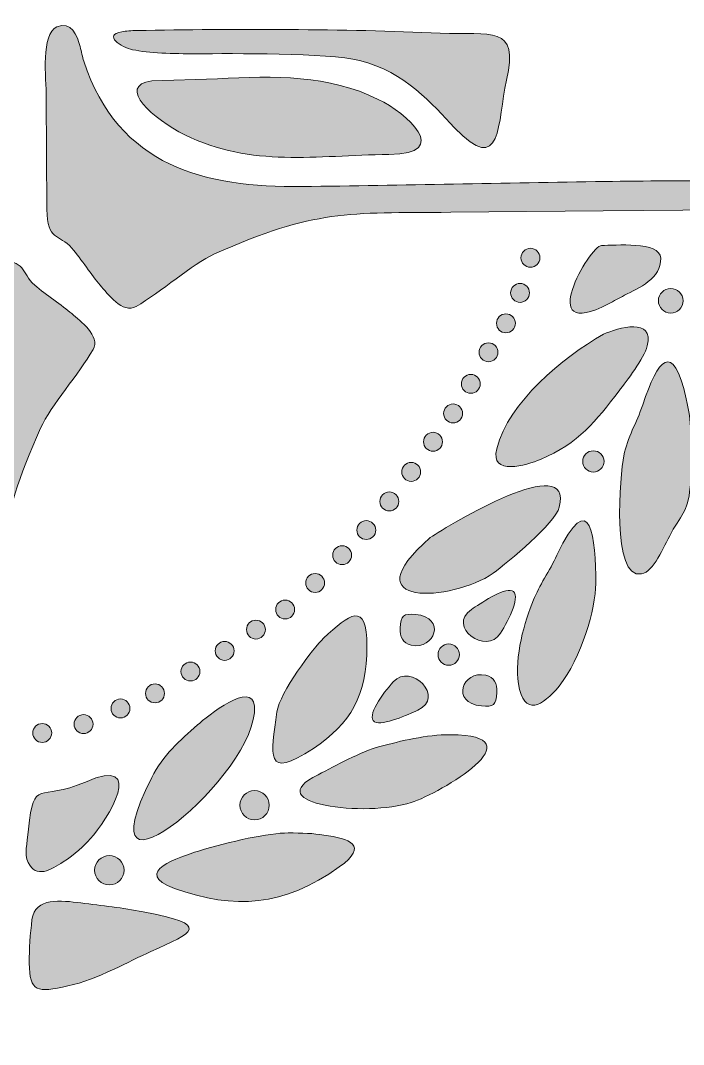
# Model space of a CAD drawing. Header units: inches. Extents: x -128 to 724, y -4 to 847.
# Drawn here: x 510.1 to 637.7, y 391.4 to 588.3 of the extents above; entities that cross this region are included whole.
import ezdxf

# ---------------------------------------------------------------- set-up
doc = ezdxf.new("R2010")
doc.units = ezdxf.units.IN
doc.header["$MEASUREMENT"] = 0
doc.layers.add('图层 1', color=7, linetype='Continuous')

# ---------------------------------------------------------------- blocks, each defined once
blk = doc.blocks.new('block 2')
at = {"layer": '图层 1', "true_color": 0xffffff}
h = blk.add_hatch(color=7, dxfattribs=at)
h.dxf.hatch_style = 2
edge = h.paths.add_edge_path()
edge.add_spline(control_points=[(646.06, 557.37), (638.24, 557.46), (630.39, 557.42), (622.55, 557.3), (603.12, 557.02), (583.73, 556.55), (564.29, 556.33), (545.66, 556.11), (528.99, 560.1), (522.3, 580.42), (522.03, 581.25), (521.83, 582.27), (521.59, 583.25), (521.1, 585.3), (519.8, 588.25), (517.13, 587.04), (514.05, 585.62), (515.02, 577.21), (515.09, 573.44), (515.09, 573.44), (515.21, 551.92), (515.21, 551.92), (515.21, 545.88), (517.58, 547.27), (519.98, 544.49), (521.87, 542.31), (523.84, 539.23), (525.46, 537.36), (526.85, 535.76), (529.76, 531.77), (532.38, 533.26), (537.09, 535.97), (543.07, 541.35), (547.47, 543.38), (566.95, 551.99), (572.85, 551.19), (592.92, 551.38), (592.92, 551.38), (622.21, 551.64), (622.21, 551.64), (622.21, 551.64), (645.27, 551.86), (645.27, 551.86), (665.99, 552.05), (665.83, 557.14), (646.06, 557.37)], knot_values=[0, 0, 0, 0, 1, 1, 1, 2, 2, 2, 3, 3, 3, 4, 4, 4, 5, 5, 5, 6, 6, 6, 7, 7, 7, 8, 8, 8, 9, 9, 9, 10, 10, 10, 11, 11, 11, 12, 12, 12, 13, 13, 13, 14, 14, 14, 15, 15, 15, 15], degree=3, periodic=1)
h = blk.add_hatch(color=7, dxfattribs=at)
h.dxf.hatch_style = 2
edge = h.paths.add_edge_path()
edge.add_spline(control_points=[(531.67, 582.64), (534.84, 581.94), (539.36, 581.86), (544.01, 581.86), (550.73, 581.87), (569.23, 582.09), (575.33, 580.56), (584.23, 578.34), (589.36, 572.14), (593.58, 567.67), (602.88, 557.86), (601.83, 568.84), (603.64, 576.77), (606.09, 587.55), (600.7, 585.35), (590.85, 585.81), (572.44, 586.66), (551.13, 586.66), (532.54, 586.32), (531.41, 586.3), (530.42, 586.23), (529.65, 586.1), (525.83, 585.43), (529.58, 583.09), (531.67, 582.64)], knot_values=[0, 0, 0, 0, 1, 1, 1, 2, 2, 2, 3, 3, 3, 4, 4, 4, 5, 5, 5, 6, 6, 6, 7, 7, 7, 8, 8, 8, 8], degree=3, periodic=1)
h = blk.add_hatch(color=7, dxfattribs=at)
h.dxf.hatch_style = 2
edge = h.paths.add_edge_path()
edge.add_spline(control_points=[(548, 577.05), (548, 577.05), (535.37, 576.67), (535.37, 576.67), (528.41, 575.64), (535.77, 569.21), (541.72, 566.28), (554.67, 559.92), (566.89, 562.36), (581, 562.49), (593.4, 562.6), (584.31, 570.46), (578.96, 573.09), (569.38, 577.8), (559.03, 577.64), (548, 577.05)], knot_values=[0, 0, 0, 0, 1, 1, 1, 2, 2, 2, 3, 3, 3, 4, 4, 4, 5, 5, 5, 5], degree=3, periodic=1)
h = blk.add_hatch(color=7, dxfattribs=at)
h.dxf.hatch_style = 2
edge = h.paths.add_edge_path()
edge.add_spline(control_points=[(621.92, 545), (619.66, 545), (608.75, 526.22), (623.25, 533.77), (624.35, 534.34), (625.22, 534.85), (626.33, 535.42), (629.12, 536.84), (633.41, 538.63), (633.29, 542.55), (633.2, 545.87), (624.39, 545), (621.92, 545)], knot_values=[0, 0, 0, 0, 1, 1, 1, 2, 2, 2, 3, 3, 3, 4, 4, 4, 4], degree=3, periodic=1)
h = blk.add_hatch(color=7, dxfattribs=at)
h.dxf.hatch_style = 2
edge = h.paths.add_edge_path()
edge.add_spline(control_points=[(610.05, 542.63), (610.05, 543.63), (609.23, 544.45), (608.22, 544.45), (607.23, 544.45), (606.41, 543.63), (606.41, 542.63), (606.41, 541.63), (607.23, 540.81), (608.22, 540.81), (609.23, 540.81), (610.05, 541.63), (610.05, 542.63)], knot_values=[0, 0, 0, 0, 1, 1, 1, 2, 2, 2, 3, 3, 3, 4, 4, 4, 4], degree=3, periodic=1)
h = blk.add_hatch(color=7, dxfattribs=at)
h.dxf.hatch_style = 2
edge = h.paths.add_edge_path()
edge.add_spline(control_points=[(519.99, 531.89), (518.12, 533.51), (515.05, 535.48), (512.86, 537.37), (510.08, 539.78), (511.47, 542.16), (505.43, 542.16), (505.43, 542.16), (483.91, 542.26), (483.91, 542.26), (480.14, 542.34), (471.74, 543.31), (470.32, 540.22), (469.09, 537.55), (472.06, 536.25), (474.1, 535.76), (475.08, 535.52), (476.1, 535.33), (476.94, 535.06), (497.25, 528.37), (501.23, 511.69), (501.03, 493.06), (500.8, 473.63), (500.33, 454.24), (500.05, 434.8), (499.94, 426.96), (499.89, 419.12), (499.98, 411.3), (500.22, 391.52), (505.31, 391.37), (505.5, 412.09), (505.5, 412.09), (505.71, 435.14), (505.71, 435.14), (505.71, 435.14), (505.98, 464.45), (505.98, 464.45), (506.16, 484.51), (505.37, 490.41), (513.97, 509.88), (516.01, 514.29), (521.39, 520.26), (524.08, 524.98), (525.58, 527.59), (521.59, 530.5), (519.99, 531.89)], knot_values=[0, 0, 0, 0, 1, 1, 1, 2, 2, 2, 3, 3, 3, 4, 4, 4, 5, 5, 5, 6, 6, 6, 7, 7, 7, 8, 8, 8, 9, 9, 9, 10, 10, 10, 11, 11, 11, 12, 12, 12, 13, 13, 13, 14, 14, 14, 15, 15, 15, 15], degree=3, periodic=1)
h = blk.add_hatch(color=7, dxfattribs=at)
h.dxf.hatch_style = 2
edge = h.paths.add_edge_path()
edge.add_spline(control_points=[(604.42, 535.87), (604.42, 534.87), (605.24, 534.05), (606.24, 534.05), (607.23, 534.05), (608.05, 534.87), (608.05, 535.87), (608.05, 536.87), (607.23, 537.69), (606.24, 537.69), (605.24, 537.69), (604.42, 536.87), (604.42, 535.87)], knot_values=[0, 0, 0, 0, 1, 1, 1, 2, 2, 2, 3, 3, 3, 4, 4, 4, 4], degree=3, periodic=1)
h = blk.add_hatch(color=7, dxfattribs=at)
h.dxf.hatch_style = 2
edge = h.paths.add_edge_path()
edge.add_spline(control_points=[(635.22, 531.99), (636.52, 531.99), (637.59, 533.05), (637.59, 534.36), (637.59, 535.67), (636.52, 536.73), (635.22, 536.73), (633.91, 536.73), (632.85, 535.67), (632.85, 534.36), (632.85, 533.06), (633.91, 531.99), (635.22, 531.99)], knot_values=[0, 0, 0, 0, 1, 1, 1, 2, 2, 2, 3, 3, 3, 4, 4, 4, 4], degree=3, periodic=1)
h = blk.add_hatch(color=7, dxfattribs=at)
h.dxf.hatch_style = 2
edge = h.paths.add_edge_path()
edge.add_spline(control_points=[(601.7, 530.03), (601.7, 529.02), (602.51, 528.21), (603.52, 528.21), (604.51, 528.21), (605.33, 529.02), (605.33, 530.03), (605.33, 531.03), (604.51, 531.84), (603.52, 531.84), (602.51, 531.84), (601.7, 531.03), (601.7, 530.03)], knot_values=[0, 0, 0, 0, 1, 1, 1, 2, 2, 2, 3, 3, 3, 4, 4, 4, 4], degree=3, periodic=1)
h = blk.add_hatch(color=7, dxfattribs=at)
h.dxf.hatch_style = 2
edge = h.paths.add_edge_path()
edge.add_spline(control_points=[(622.26, 527.95), (614.35, 523.28), (604.12, 515.06), (601.74, 505.89), (600.39, 500.67), (607.51, 502.73), (610.16, 503.85), (617.61, 507.01), (620.76, 511.2), (625.3, 517.05), (626.72, 518.88), (630.08, 523.31), (630.69, 525.67), (632.14, 531.3), (625.12, 529.11), (622.26, 527.95)], knot_values=[0, 0, 0, 0, 1, 1, 1, 2, 2, 2, 3, 3, 3, 4, 4, 4, 5, 5, 5, 5], degree=3, periodic=1)
h = blk.add_hatch(color=7, dxfattribs=at)
h.dxf.hatch_style = 2
edge = h.paths.add_edge_path()
edge.add_spline(control_points=[(600.16, 526.28), (599.16, 526.28), (598.34, 525.46), (598.34, 524.46), (598.34, 523.46), (599.16, 522.64), (600.16, 522.64), (601.17, 522.64), (601.98, 523.46), (601.98, 524.46), (601.98, 525.46), (601.17, 526.28), (600.16, 526.28)], knot_values=[0, 0, 0, 0, 1, 1, 1, 2, 2, 2, 3, 3, 3, 4, 4, 4, 4], degree=3, periodic=1)
h = blk.add_hatch(color=7, dxfattribs=at)
h.dxf.hatch_style = 2
edge = h.paths.add_edge_path()
edge.add_spline(control_points=[(629.83, 514.36), (628.67, 510.86), (626.88, 508.13), (626.19, 504.58), (625.5, 500.95), (623.71, 480.78), (629.62, 481.85), (631.95, 482.27), (633.78, 486.92), (635.31, 489.7), (637.55, 493.79), (638.61, 493.69), (639.06, 499.55), (639.47, 504.93), (639.32, 510.61), (638.22, 515.51), (635.64, 526.99), (632.76, 523.1), (629.83, 514.36)], knot_values=[0, 0, 0, 0, 1, 1, 1, 2, 2, 2, 3, 3, 3, 4, 4, 4, 5, 5, 5, 6, 6, 6, 6], degree=3, periodic=1)
h = blk.add_hatch(color=7, dxfattribs=at)
h.dxf.hatch_style = 2
edge = h.paths.add_edge_path()
edge.add_spline(control_points=[(596.76, 520.2), (595.76, 520.2), (594.94, 519.38), (594.94, 518.38), (594.94, 517.38), (595.76, 516.57), (596.76, 516.57), (597.76, 516.57), (598.58, 517.38), (598.58, 518.38), (598.58, 519.38), (597.76, 520.2), (596.76, 520.2)], knot_values=[0, 0, 0, 0, 1, 1, 1, 2, 2, 2, 3, 3, 3, 4, 4, 4, 4], degree=3, periodic=1)
h = blk.add_hatch(color=7, dxfattribs=at)
h.dxf.hatch_style = 2
edge = h.paths.add_edge_path()
edge.add_spline(control_points=[(593.35, 514.52), (592.35, 514.52), (591.53, 513.71), (591.53, 512.71), (591.53, 511.71), (592.35, 510.89), (593.35, 510.89), (594.35, 510.89), (595.17, 511.71), (595.17, 512.71), (595.17, 513.71), (594.35, 514.52), (593.35, 514.52)], knot_values=[0, 0, 0, 0, 1, 1, 1, 2, 2, 2, 3, 3, 3, 4, 4, 4, 4], degree=3, periodic=1)
h = blk.add_hatch(color=7, dxfattribs=at)
h.dxf.hatch_style = 2
edge = h.paths.add_edge_path()
edge.add_spline(control_points=[(591.31, 507.26), (591.31, 508.26), (590.49, 509.07), (589.49, 509.07), (588.48, 509.07), (587.67, 508.26), (587.67, 507.26), (587.67, 506.25), (588.48, 505.44), (589.49, 505.44), (590.49, 505.44), (591.31, 506.25), (591.31, 507.26)], knot_values=[0, 0, 0, 0, 1, 1, 1, 2, 2, 2, 3, 3, 3, 4, 4, 4, 4], degree=3, periodic=1)
h = blk.add_hatch(color=7, dxfattribs=at)
h.dxf.hatch_style = 2
edge = h.paths.add_edge_path()
edge.add_spline(control_points=[(601.07, 481.96), (603.99, 484.28), (612.96, 491.46), (613.78, 494.7), (616.57, 505.67), (592.72, 491.41), (588.96, 488.82), (573.35, 475.28), (593.02, 476.54), (601.07, 481.96)], knot_values=[0, 0, 0, 0, 1, 1, 1, 2, 2, 2, 3, 3, 3, 3], degree=3, periodic=1)
h = blk.add_hatch(color=7, dxfattribs=at)
h.dxf.hatch_style = 2
edge = h.paths.add_edge_path()
edge.add_spline(control_points=[(620.34, 505.52), (619.21, 505.52), (618.29, 504.6), (618.29, 503.47), (618.29, 502.34), (619.21, 501.42), (620.34, 501.42), (621.47, 501.42), (622.39, 502.34), (622.39, 503.47), (622.39, 504.6), (621.47, 505.52), (620.34, 505.52)], knot_values=[0, 0, 0, 0, 1, 1, 1, 2, 2, 2, 3, 3, 3, 4, 4, 4, 4], degree=3, periodic=1)
h = blk.add_hatch(color=7, dxfattribs=at)
h.dxf.hatch_style = 2
edge = h.paths.add_edge_path()
edge.add_spline(control_points=[(587.11, 501.46), (587.11, 502.46), (586.29, 503.28), (585.29, 503.28), (584.28, 503.28), (583.47, 502.46), (583.47, 501.46), (583.47, 500.46), (584.28, 499.64), (585.29, 499.64), (586.29, 499.64), (587.11, 500.46), (587.11, 501.46)], knot_values=[0, 0, 0, 0, 1, 1, 1, 2, 2, 2, 3, 3, 3, 4, 4, 4, 4], degree=3, periodic=1)
h = blk.add_hatch(color=7, dxfattribs=at)
h.dxf.hatch_style = 2
edge = h.paths.add_edge_path()
edge.add_spline(control_points=[(613.33, 485.45), (611.94, 482.53), (609.89, 479.46), (608.8, 476.85), (607.11, 472.79), (605.12, 465.82), (605.93, 460.72), (606.95, 454.29), (610.62, 456.39), (613.74, 460.29), (618.04, 465.64), (620.8, 475.24), (620.8, 479.99), (620.8, 488.62), (619.84, 499.19), (613.33, 485.45)], knot_values=[0, 0, 0, 0, 1, 1, 1, 2, 2, 2, 3, 3, 3, 4, 4, 4, 5, 5, 5, 5], degree=3, periodic=1)
h = blk.add_hatch(color=7, dxfattribs=at)
h.dxf.hatch_style = 2
edge = h.paths.add_edge_path()
edge.add_spline(control_points=[(582.9, 495.78), (582.9, 496.79), (582.09, 497.6), (581.08, 497.6), (580.08, 497.6), (579.26, 496.79), (579.26, 495.78), (579.26, 494.78), (580.08, 493.97), (581.08, 493.97), (582.09, 493.97), (582.9, 494.78), (582.9, 495.78)], knot_values=[0, 0, 0, 0, 1, 1, 1, 2, 2, 2, 3, 3, 3, 4, 4, 4, 4], degree=3, periodic=1)
h = blk.add_hatch(color=7, dxfattribs=at)
h.dxf.hatch_style = 2
edge = h.paths.add_edge_path()
edge.add_spline(control_points=[(576.65, 492.1), (575.66, 492.1), (574.84, 491.28), (574.84, 490.28), (574.84, 489.28), (575.66, 488.46), (576.65, 488.46), (577.66, 488.46), (578.47, 489.28), (578.47, 490.28), (578.47, 491.28), (577.66, 492.1), (576.65, 492.1)], knot_values=[0, 0, 0, 0, 1, 1, 1, 2, 2, 2, 3, 3, 3, 4, 4, 4, 4], degree=3, periodic=1)
h = blk.add_hatch(color=7, dxfattribs=at)
h.dxf.hatch_style = 2
edge = h.paths.add_edge_path()
edge.add_spline(control_points=[(573.82, 485.45), (573.82, 486.45), (573, 487.27), (572, 487.27), (571, 487.27), (570.19, 486.45), (570.19, 485.45), (570.19, 484.45), (571, 483.63), (572, 483.63), (573, 483.63), (573.82, 484.45), (573.82, 485.45)], knot_values=[0, 0, 0, 0, 1, 1, 1, 2, 2, 2, 3, 3, 3, 4, 4, 4, 4], degree=3, periodic=1)
h = blk.add_hatch(color=7, dxfattribs=at)
h.dxf.hatch_style = 2
edge = h.paths.add_edge_path()
edge.add_spline(control_points=[(568.62, 480.11), (568.62, 481.11), (567.8, 481.93), (566.81, 481.93), (565.8, 481.93), (564.99, 481.11), (564.99, 480.11), (564.99, 479.11), (565.8, 478.29), (566.81, 478.29), (567.8, 478.29), (568.62, 479.11), (568.62, 480.11)], knot_values=[0, 0, 0, 0, 1, 1, 1, 2, 2, 2, 3, 3, 3, 4, 4, 4, 4], degree=3, periodic=1)
h = blk.add_hatch(color=7, dxfattribs=at)
h.dxf.hatch_style = 2
edge = h.paths.add_edge_path()
edge.add_spline(control_points=[(604.69, 478.62), (603.05, 479.22), (598.47, 476.08), (596.91, 475.02), (592, 471.68), (599.78, 466.13), (602.48, 470.43), (604.13, 473.05), (606.52, 477.95), (604.69, 478.62)], knot_values=[0, 0, 0, 0, 1, 1, 1, 2, 2, 2, 3, 3, 3, 3], degree=3, periodic=1)
h = blk.add_hatch(color=7, dxfattribs=at)
h.dxf.hatch_style = 2
edge = h.paths.add_edge_path()
edge.add_spline(control_points=[(566.48, 448.3), (573.7, 453.06), (576.77, 458.55), (576.77, 467.92), (576.77, 476.84), (573.41, 474.09), (568.42, 469.47), (566.55, 467.73), (559.95, 459.04), (559.46, 455.31), (558.36, 447), (556.97, 442.04), (566.48, 448.3)], knot_values=[0, 0, 0, 0, 1, 1, 1, 2, 2, 2, 3, 3, 3, 4, 4, 4, 4], degree=3, periodic=1)
h = blk.add_hatch(color=7, dxfattribs=at)
h.dxf.hatch_style = 2
edge = h.paths.add_edge_path()
edge.add_spline(control_points=[(561.04, 473.18), (562.04, 473.18), (562.85, 474), (562.85, 475), (562.85, 476.01), (562.04, 476.82), (561.04, 476.82), (560.04, 476.82), (559.22, 476.01), (559.22, 475), (559.22, 474), (560.04, 473.18), (561.04, 473.18)], knot_values=[0, 0, 0, 0, 1, 1, 1, 2, 2, 2, 3, 3, 3, 4, 4, 4, 4], degree=3, periodic=1)
h = blk.add_hatch(color=7, dxfattribs=at)
h.dxf.hatch_style = 2
edge = h.paths.add_edge_path()
edge.add_spline(control_points=[(555.42, 472.96), (554.42, 472.96), (553.6, 472.14), (553.6, 471.14), (553.6, 470.14), (554.42, 469.32), (555.42, 469.32), (556.42, 469.32), (557.24, 470.14), (557.24, 471.14), (557.24, 472.14), (556.42, 472.96), (555.42, 472.96)], knot_values=[0, 0, 0, 0, 1, 1, 1, 2, 2, 2, 3, 3, 3, 4, 4, 4, 4], degree=3, periodic=1)
h = blk.add_hatch(color=7, dxfattribs=at)
h.dxf.hatch_style = 2
edge = h.paths.add_edge_path()
edge.add_spline(control_points=[(583.17, 471.43), (583.15, 469.75), (583.61, 468.54), (585.29, 468.16), (589.85, 467.11), (592.1, 473.54), (586.14, 474.05), (583.89, 474.23), (583.22, 473.93), (583.17, 471.43)], knot_values=[0, 0, 0, 0, 1, 1, 1, 2, 2, 2, 3, 3, 3, 3], degree=3, periodic=1)
h = blk.add_hatch(color=7, dxfattribs=at)
h.dxf.hatch_style = 2
edge = h.paths.add_edge_path()
edge.add_spline(control_points=[(551.22, 467.05), (551.22, 468.05), (550.4, 468.87), (549.4, 468.87), (548.4, 468.87), (547.59, 468.05), (547.59, 467.05), (547.59, 466.05), (548.4, 465.23), (549.4, 465.23), (550.4, 465.23), (551.22, 466.05), (551.22, 467.05)], knot_values=[0, 0, 0, 0, 1, 1, 1, 2, 2, 2, 3, 3, 3, 4, 4, 4, 4], degree=3, periodic=1)
h = blk.add_hatch(color=7, dxfattribs=at)
h.dxf.hatch_style = 2
edge = h.paths.add_edge_path()
edge.add_spline(control_points=[(590.46, 466.33), (590.46, 465.2), (591.39, 464.28), (592.52, 464.28), (593.65, 464.28), (594.57, 465.2), (594.57, 466.33), (594.57, 467.46), (593.65, 468.39), (592.52, 468.39), (591.39, 468.39), (590.46, 467.46), (590.46, 466.33)], knot_values=[0, 0, 0, 0, 1, 1, 1, 2, 2, 2, 3, 3, 3, 4, 4, 4, 4], degree=3, periodic=1)
h = blk.add_hatch(color=7, dxfattribs=at)
h.dxf.hatch_style = 2
edge = h.paths.add_edge_path()
edge.add_spline(control_points=[(544.63, 463.08), (544.63, 464.08), (543.81, 464.89), (542.82, 464.89), (541.81, 464.89), (541, 464.08), (541, 463.08), (541, 462.08), (541.81, 461.26), (542.82, 461.26), (543.81, 461.26), (544.63, 462.08), (544.63, 463.08)], knot_values=[0, 0, 0, 0, 1, 1, 1, 2, 2, 2, 3, 3, 3, 4, 4, 4, 4], degree=3, periodic=1)
h = blk.add_hatch(color=7, dxfattribs=at)
h.dxf.hatch_style = 2
edge = h.paths.add_edge_path()
edge.add_spline(control_points=[(578.26, 453.43), (579.76, 452.56), (584.82, 454.85), (586.55, 455.63), (591.96, 458.06), (585.26, 464.87), (581.85, 461.11), (579.78, 458.82), (576.58, 454.41), (578.26, 453.43)], knot_values=[0, 0, 0, 0, 1, 1, 1, 2, 2, 2, 3, 3, 3, 3], degree=3, periodic=1)
h = blk.add_hatch(color=7, dxfattribs=at)
h.dxf.hatch_style = 2
edge = h.paths.add_edge_path()
edge.add_spline(control_points=[(599.66, 462.36), (595.09, 463.4), (592.83, 456.97), (598.8, 456.47), (601.04, 456.28), (601.72, 456.58), (601.76, 459.08), (601.79, 460.77), (601.33, 461.98), (599.66, 462.36)], knot_values=[0, 0, 0, 0, 1, 1, 1, 2, 2, 2, 3, 3, 3, 3], degree=3, periodic=1)
h = blk.add_hatch(color=7, dxfattribs=at)
h.dxf.hatch_style = 2
edge = h.paths.add_edge_path()
edge.add_spline(control_points=[(555.13, 456.41), (554.74, 461.48), (546.03, 454.47), (544.17, 452.81), (540.84, 449.83), (537.5, 446.95), (535.36, 442.72), (520.92, 414.33), (556.13, 443.69), (555.13, 456.41)], knot_values=[0, 0, 0, 0, 1, 1, 1, 2, 2, 2, 3, 3, 3, 3], degree=3, periodic=1)
h = blk.add_hatch(color=7, dxfattribs=at)
h.dxf.hatch_style = 2
edge = h.paths.add_edge_path()
edge.add_spline(control_points=[(537.82, 458.88), (537.82, 459.87), (537, 460.7), (536, 460.7), (534.99, 460.7), (534.18, 459.87), (534.18, 458.88), (534.18, 457.87), (534.99, 457.06), (536, 457.06), (537, 457.06), (537.82, 457.87), (537.82, 458.88)], knot_values=[0, 0, 0, 0, 1, 1, 1, 2, 2, 2, 3, 3, 3, 4, 4, 4, 4], degree=3, periodic=1)
h = blk.add_hatch(color=7, dxfattribs=at)
h.dxf.hatch_style = 2
edge = h.paths.add_edge_path()
edge.add_spline(control_points=[(531.17, 455.98), (531.17, 456.99), (530.36, 457.8), (529.36, 457.8), (528.35, 457.8), (527.54, 456.99), (527.54, 455.98), (527.54, 454.98), (528.35, 454.17), (529.36, 454.17), (530.36, 454.17), (531.17, 454.98), (531.17, 455.98)], knot_values=[0, 0, 0, 0, 1, 1, 1, 2, 2, 2, 3, 3, 3, 4, 4, 4, 4], degree=3, periodic=1)
h = blk.add_hatch(color=7, dxfattribs=at)
h.dxf.hatch_style = 2
edge = h.paths.add_edge_path()
edge.add_spline(control_points=[(516.12, 451.27), (516.12, 452.27), (515.31, 453.08), (514.31, 453.08), (513.31, 453.08), (512.49, 452.27), (512.49, 451.27), (512.49, 450.26), (513.31, 449.45), (514.31, 449.45), (515.31, 449.45), (516.12, 450.26), (516.12, 451.27)], knot_values=[0, 0, 0, 0, 1, 1, 1, 2, 2, 2, 3, 3, 3, 4, 4, 4, 4], degree=3, periodic=1)
h = blk.add_hatch(color=7, dxfattribs=at)
h.dxf.hatch_style = 2
edge = h.paths.add_edge_path()
edge.add_spline(control_points=[(524.08, 452.97), (524.08, 453.97), (523.26, 454.79), (522.26, 454.79), (521.25, 454.79), (520.44, 453.97), (520.44, 452.97), (520.44, 451.97), (521.25, 451.15), (522.26, 451.15), (523.26, 451.15), (524.08, 451.97), (524.08, 452.97)], knot_values=[0, 0, 0, 0, 1, 1, 1, 2, 2, 2, 3, 3, 3, 4, 4, 4, 4], degree=3, periodic=1)
h = blk.add_hatch(color=7, dxfattribs=at)
h.dxf.hatch_style = 2
edge = h.paths.add_edge_path()
edge.add_spline(control_points=[(592.84, 450.94), (588.19, 450.96), (583.3, 449.72), (579.25, 448.66), (575.47, 447.67), (570.83, 444.95), (567.36, 443.25), (555.66, 437.5), (576.73, 435.07), (585.3, 437.89), (590.9, 439.73), (610.05, 450.86), (592.84, 450.94)], knot_values=[0, 0, 0, 0, 1, 1, 1, 2, 2, 2, 3, 3, 3, 4, 4, 4, 4], degree=3, periodic=1)
h = blk.add_hatch(color=7, dxfattribs=at)
h.dxf.hatch_style = 2
edge = h.paths.add_edge_path()
edge.add_spline(control_points=[(522.6, 441.84), (513.6, 437.93), (512.69, 442.82), (511.69, 432.78), (511.38, 429.7), (510.78, 428.14), (511.6, 426.38), (513.11, 423.18), (515.99, 424.96), (518.36, 426.49), (520.48, 427.86), (522.41, 429.66), (523.54, 430.9), (526.84, 434.52), (534.67, 447.06), (522.6, 441.84)], knot_values=[0, 0, 0, 0, 1, 1, 1, 2, 2, 2, 3, 3, 3, 4, 4, 4, 5, 5, 5, 5], degree=3, periodic=1)
h = blk.add_hatch(color=7, dxfattribs=at)
h.dxf.hatch_style = 2
edge = h.paths.add_edge_path()
edge.add_spline(control_points=[(552.34, 437.37), (552.34, 435.81), (553.6, 434.55), (555.16, 434.55), (556.72, 434.55), (557.98, 435.82), (557.98, 437.37), (557.98, 438.93), (556.71, 440.19), (555.16, 440.19), (553.6, 440.19), (552.34, 438.93), (552.34, 437.37)], knot_values=[0, 0, 0, 0, 1, 1, 1, 2, 2, 2, 3, 3, 3, 4, 4, 4, 4], degree=3, periodic=1)
h = blk.add_hatch(color=7, dxfattribs=at)
h.dxf.hatch_style = 2
edge = h.paths.add_edge_path()
edge.add_spline(control_points=[(568.5, 431.65), (566.46, 431.95), (564.38, 432.05), (561.59, 432.05), (558.12, 432.05), (550.41, 430.46), (544.35, 428.55), (540.83, 427.44), (531.24, 424.43), (539.77, 421.39), (551.34, 417.26), (560.71, 417.85), (571.44, 425.5), (577.32, 429.7), (573.33, 430.94), (568.5, 431.65)], knot_values=[0, 0, 0, 0, 1, 1, 1, 2, 2, 2, 3, 3, 3, 4, 4, 4, 5, 5, 5, 5], degree=3, periodic=1)
h = blk.add_hatch(color=7, dxfattribs=at)
h.dxf.hatch_style = 2
edge = h.paths.add_edge_path()
edge.add_spline(control_points=[(527.22, 427.7), (525.67, 427.7), (524.39, 426.43), (524.39, 424.88), (524.39, 423.33), (525.67, 422.06), (527.22, 422.06), (528.78, 422.06), (530.04, 423.33), (530.04, 424.88), (530.04, 426.43), (528.78, 427.7), (527.22, 427.7)], knot_values=[0, 0, 0, 0, 1, 1, 1, 2, 2, 2, 3, 3, 3, 4, 4, 4, 4], degree=3, periodic=1)
h = blk.add_hatch(color=7, dxfattribs=at)
h.dxf.hatch_style = 2
edge = h.paths.add_edge_path()
edge.add_spline(control_points=[(533.72, 416.9), (529.75, 417.65), (525.86, 418.07), (521.72, 418.58), (518.01, 419.05), (512.89, 419.75), (512.32, 415.38), (512.01, 412.62), (511.77, 409.78), (511.8, 407.01), (511.87, 401.43), (513.27, 401.29), (519.24, 402.62), (524.93, 403.88), (531.13, 407.42), (535.22, 409.26), (543.32, 412.89), (547.19, 414.36), (533.72, 416.9)], knot_values=[0, 0, 0, 0, 1, 1, 1, 2, 2, 2, 3, 3, 3, 4, 4, 4, 5, 5, 5, 6, 6, 6, 6], degree=3, periodic=1)
at = {"layer": '图层 1', "lineweight": 0}
for points, knots in [([(646.06, 557.37), (638.24, 557.46), (630.39, 557.42), (622.55, 557.3), (603.12, 557.02), (583.73, 556.55), (564.29, 556.33), (545.66, 556.11), (528.99, 560.1), (522.3, 580.42), (522.03, 581.25), (521.83, 582.27), (521.59, 583.25), (521.1, 585.3), (519.8, 588.25), (517.13, 587.04), (514.05, 585.62), (515.02, 577.21), (515.09, 573.44), (515.09, 573.44), (515.21, 551.92), (515.21, 551.92), (515.21, 545.88), (517.58, 547.27), (519.98, 544.49), (521.87, 542.31), (523.84, 539.23), (525.46, 537.36), (526.85, 535.76), (529.76, 531.77), (532.38, 533.26), (537.09, 535.97), (543.07, 541.35), (547.47, 543.38), (566.95, 551.99), (572.85, 551.19), (592.92, 551.38), (592.92, 551.38), (622.21, 551.64), (622.21, 551.64), (622.21, 551.64), (645.27, 551.86), (645.27, 551.86), (665.99, 552.05), (665.83, 557.14), (646.06, 557.37)], [0, 0, 0, 0, 1, 1, 1, 2, 2, 2, 3, 3, 3, 4, 4, 4, 5, 5, 5, 6, 6, 6, 7, 7, 7, 8, 8, 8, 9, 9, 9, 10, 10, 10, 11, 11, 11, 12, 12, 12, 13, 13, 13, 14, 14, 14, 15, 15, 15, 15]), ([(531.67, 582.64), (534.84, 581.94), (539.36, 581.86), (544.01, 581.86), (550.73, 581.87), (569.23, 582.09), (575.33, 580.56), (584.23, 578.34), (589.36, 572.14), (593.58, 567.67), (602.88, 557.86), (601.83, 568.84), (603.64, 576.77), (606.09, 587.55), (600.7, 585.35), (590.85, 585.81), (572.44, 586.66), (551.13, 586.66), (532.54, 586.32), (531.41, 586.3), (530.42, 586.23), (529.65, 586.1), (525.83, 585.43), (529.58, 583.09), (531.67, 582.64)], [0, 0, 0, 0, 1, 1, 1, 2, 2, 2, 3, 3, 3, 4, 4, 4, 5, 5, 5, 6, 6, 6, 7, 7, 7, 8, 8, 8, 8]), ([(548, 577.05), (548, 577.05), (535.37, 576.67), (535.37, 576.67), (528.41, 575.64), (535.77, 569.21), (541.72, 566.28), (554.67, 559.92), (566.89, 562.36), (581, 562.49), (593.4, 562.6), (584.31, 570.46), (578.96, 573.09), (569.38, 577.8), (559.03, 577.64), (548, 577.05)], [0, 0, 0, 0, 1, 1, 1, 2, 2, 2, 3, 3, 3, 4, 4, 4, 5, 5, 5, 5]), ([(621.92, 545), (619.66, 545), (608.75, 526.22), (623.25, 533.77), (624.35, 534.34), (625.22, 534.85), (626.33, 535.42), (629.12, 536.84), (633.41, 538.63), (633.29, 542.55), (633.2, 545.87), (624.39, 545), (621.92, 545)], [0, 0, 0, 0, 1, 1, 1, 2, 2, 2, 3, 3, 3, 4, 4, 4, 4]), ([(610.05, 542.63), (610.05, 543.63), (609.23, 544.45), (608.22, 544.45), (607.23, 544.45), (606.41, 543.63), (606.41, 542.63), (606.41, 541.63), (607.23, 540.81), (608.22, 540.81), (609.23, 540.81), (610.05, 541.63), (610.05, 542.63)], [0, 0, 0, 0, 1, 1, 1, 2, 2, 2, 3, 3, 3, 4, 4, 4, 4]), ([(519.99, 531.89), (518.12, 533.51), (515.05, 535.48), (512.86, 537.37), (510.08, 539.78), (511.47, 542.16), (505.43, 542.16), (505.43, 542.16), (483.91, 542.26), (483.91, 542.26), (480.14, 542.34), (471.74, 543.31), (470.32, 540.22), (469.09, 537.55), (472.06, 536.25), (474.1, 535.76), (475.08, 535.52), (476.1, 535.33), (476.94, 535.06), (497.25, 528.37), (501.23, 511.69), (501.03, 493.06), (500.8, 473.63), (500.33, 454.24), (500.05, 434.8), (499.94, 426.96), (499.89, 419.12), (499.98, 411.3), (500.22, 391.52), (505.31, 391.37), (505.5, 412.09), (505.5, 412.09), (505.71, 435.14), (505.71, 435.14), (505.71, 435.14), (505.98, 464.45), (505.98, 464.45), (506.16, 484.51), (505.37, 490.41), (513.97, 509.88), (516.01, 514.29), (521.39, 520.26), (524.08, 524.98), (525.58, 527.59), (521.59, 530.5), (519.99, 531.89)], [0, 0, 0, 0, 1, 1, 1, 2, 2, 2, 3, 3, 3, 4, 4, 4, 5, 5, 5, 6, 6, 6, 7, 7, 7, 8, 8, 8, 9, 9, 9, 10, 10, 10, 11, 11, 11, 12, 12, 12, 13, 13, 13, 14, 14, 14, 15, 15, 15, 15]), ([(604.42, 535.87), (604.42, 534.87), (605.24, 534.05), (606.24, 534.05), (607.23, 534.05), (608.05, 534.87), (608.05, 535.87), (608.05, 536.87), (607.23, 537.69), (606.24, 537.69), (605.24, 537.69), (604.42, 536.87), (604.42, 535.87)], [0, 0, 0, 0, 1, 1, 1, 2, 2, 2, 3, 3, 3, 4, 4, 4, 4]), ([(635.22, 531.99), (636.52, 531.99), (637.59, 533.05), (637.59, 534.36), (637.59, 535.67), (636.52, 536.73), (635.22, 536.73), (633.91, 536.73), (632.85, 535.67), (632.85, 534.36), (632.85, 533.06), (633.91, 531.99), (635.22, 531.99)], [0, 0, 0, 0, 1, 1, 1, 2, 2, 2, 3, 3, 3, 4, 4, 4, 4]), ([(601.7, 530.03), (601.7, 529.02), (602.51, 528.21), (603.52, 528.21), (604.51, 528.21), (605.33, 529.02), (605.33, 530.03), (605.33, 531.03), (604.51, 531.84), (603.52, 531.84), (602.51, 531.84), (601.7, 531.03), (601.7, 530.03)], [0, 0, 0, 0, 1, 1, 1, 2, 2, 2, 3, 3, 3, 4, 4, 4, 4]), ([(622.26, 527.95), (614.35, 523.28), (604.12, 515.06), (601.74, 505.89), (600.39, 500.67), (607.51, 502.73), (610.16, 503.85), (617.61, 507.01), (620.76, 511.2), (625.3, 517.05), (626.72, 518.88), (630.08, 523.31), (630.69, 525.67), (632.14, 531.3), (625.12, 529.11), (622.26, 527.95)], [0, 0, 0, 0, 1, 1, 1, 2, 2, 2, 3, 3, 3, 4, 4, 4, 5, 5, 5, 5]), ([(600.16, 526.28), (599.16, 526.28), (598.34, 525.46), (598.34, 524.46), (598.34, 523.46), (599.16, 522.64), (600.16, 522.64), (601.17, 522.64), (601.98, 523.46), (601.98, 524.46), (601.98, 525.46), (601.17, 526.28), (600.16, 526.28)], [0, 0, 0, 0, 1, 1, 1, 2, 2, 2, 3, 3, 3, 4, 4, 4, 4]), ([(629.83, 514.36), (628.67, 510.86), (626.88, 508.13), (626.19, 504.58), (625.5, 500.95), (623.71, 480.78), (629.62, 481.85), (631.95, 482.27), (633.78, 486.92), (635.31, 489.7), (637.55, 493.79), (638.61, 493.69), (639.06, 499.55), (639.47, 504.93), (639.32, 510.61), (638.22, 515.51), (635.64, 526.99), (632.76, 523.1), (629.83, 514.36)], [0, 0, 0, 0, 1, 1, 1, 2, 2, 2, 3, 3, 3, 4, 4, 4, 5, 5, 5, 6, 6, 6, 6]), ([(596.76, 520.2), (595.76, 520.2), (594.94, 519.38), (594.94, 518.38), (594.94, 517.38), (595.76, 516.57), (596.76, 516.57), (597.76, 516.57), (598.58, 517.38), (598.58, 518.38), (598.58, 519.38), (597.76, 520.2), (596.76, 520.2)], [0, 0, 0, 0, 1, 1, 1, 2, 2, 2, 3, 3, 3, 4, 4, 4, 4]), ([(593.35, 514.52), (592.35, 514.52), (591.53, 513.71), (591.53, 512.71), (591.53, 511.71), (592.35, 510.89), (593.35, 510.89), (594.35, 510.89), (595.17, 511.71), (595.17, 512.71), (595.17, 513.71), (594.35, 514.52), (593.35, 514.52)], [0, 0, 0, 0, 1, 1, 1, 2, 2, 2, 3, 3, 3, 4, 4, 4, 4]), ([(591.31, 507.26), (591.31, 508.26), (590.49, 509.07), (589.49, 509.07), (588.48, 509.07), (587.67, 508.26), (587.67, 507.26), (587.67, 506.25), (588.48, 505.44), (589.49, 505.44), (590.49, 505.44), (591.31, 506.25), (591.31, 507.26)], [0, 0, 0, 0, 1, 1, 1, 2, 2, 2, 3, 3, 3, 4, 4, 4, 4]), ([(601.07, 481.96), (603.99, 484.28), (612.96, 491.46), (613.78, 494.7), (616.57, 505.67), (592.72, 491.41), (588.96, 488.82), (573.35, 475.28), (593.02, 476.54), (601.07, 481.96)], [0, 0, 0, 0, 1, 1, 1, 2, 2, 2, 3, 3, 3, 3]), ([(620.34, 505.52), (619.21, 505.52), (618.29, 504.6), (618.29, 503.47), (618.29, 502.34), (619.21, 501.42), (620.34, 501.42), (621.47, 501.42), (622.39, 502.34), (622.39, 503.47), (622.39, 504.6), (621.47, 505.52), (620.34, 505.52)], [0, 0, 0, 0, 1, 1, 1, 2, 2, 2, 3, 3, 3, 4, 4, 4, 4]), ([(587.11, 501.46), (587.11, 502.46), (586.29, 503.28), (585.29, 503.28), (584.28, 503.28), (583.47, 502.46), (583.47, 501.46), (583.47, 500.46), (584.28, 499.64), (585.29, 499.64), (586.29, 499.64), (587.11, 500.46), (587.11, 501.46)], [0, 0, 0, 0, 1, 1, 1, 2, 2, 2, 3, 3, 3, 4, 4, 4, 4]), ([(613.33, 485.45), (611.94, 482.53), (609.89, 479.46), (608.8, 476.85), (607.11, 472.79), (605.12, 465.82), (605.93, 460.72), (606.95, 454.29), (610.62, 456.39), (613.74, 460.29), (618.04, 465.64), (620.8, 475.24), (620.8, 479.99), (620.8, 488.62), (619.84, 499.19), (613.33, 485.45)], [0, 0, 0, 0, 1, 1, 1, 2, 2, 2, 3, 3, 3, 4, 4, 4, 5, 5, 5, 5]), ([(582.9, 495.78), (582.9, 496.79), (582.09, 497.6), (581.08, 497.6), (580.08, 497.6), (579.26, 496.79), (579.26, 495.78), (579.26, 494.78), (580.08, 493.97), (581.08, 493.97), (582.09, 493.97), (582.9, 494.78), (582.9, 495.78)], [0, 0, 0, 0, 1, 1, 1, 2, 2, 2, 3, 3, 3, 4, 4, 4, 4]), ([(576.65, 492.1), (575.66, 492.1), (574.84, 491.28), (574.84, 490.28), (574.84, 489.28), (575.66, 488.46), (576.65, 488.46), (577.66, 488.46), (578.47, 489.28), (578.47, 490.28), (578.47, 491.28), (577.66, 492.1), (576.65, 492.1)], [0, 0, 0, 0, 1, 1, 1, 2, 2, 2, 3, 3, 3, 4, 4, 4, 4]), ([(573.82, 485.45), (573.82, 486.45), (573, 487.27), (572, 487.27), (571, 487.27), (570.19, 486.45), (570.19, 485.45), (570.19, 484.45), (571, 483.63), (572, 483.63), (573, 483.63), (573.82, 484.45), (573.82, 485.45)], [0, 0, 0, 0, 1, 1, 1, 2, 2, 2, 3, 3, 3, 4, 4, 4, 4]), ([(568.62, 480.11), (568.62, 481.11), (567.8, 481.93), (566.81, 481.93), (565.8, 481.93), (564.99, 481.11), (564.99, 480.11), (564.99, 479.11), (565.8, 478.29), (566.81, 478.29), (567.8, 478.29), (568.62, 479.11), (568.62, 480.11)], [0, 0, 0, 0, 1, 1, 1, 2, 2, 2, 3, 3, 3, 4, 4, 4, 4]), ([(604.69, 478.62), (603.05, 479.22), (598.47, 476.08), (596.91, 475.02), (592, 471.68), (599.78, 466.13), (602.48, 470.43), (604.13, 473.05), (606.52, 477.95), (604.69, 478.62)], [0, 0, 0, 0, 1, 1, 1, 2, 2, 2, 3, 3, 3, 3]), ([(566.48, 448.3), (573.7, 453.06), (576.77, 458.55), (576.77, 467.92), (576.77, 476.84), (573.41, 474.09), (568.42, 469.47), (566.55, 467.73), (559.95, 459.04), (559.46, 455.31), (558.36, 447), (556.97, 442.04), (566.48, 448.3)], [0, 0, 0, 0, 1, 1, 1, 2, 2, 2, 3, 3, 3, 4, 4, 4, 4]), ([(561.04, 473.18), (562.04, 473.18), (562.85, 474), (562.85, 475), (562.85, 476.01), (562.04, 476.82), (561.04, 476.82), (560.04, 476.82), (559.22, 476.01), (559.22, 475), (559.22, 474), (560.04, 473.18), (561.04, 473.18)], [0, 0, 0, 0, 1, 1, 1, 2, 2, 2, 3, 3, 3, 4, 4, 4, 4]), ([(555.42, 472.96), (554.42, 472.96), (553.6, 472.14), (553.6, 471.14), (553.6, 470.14), (554.42, 469.32), (555.42, 469.32), (556.42, 469.32), (557.24, 470.14), (557.24, 471.14), (557.24, 472.14), (556.42, 472.96), (555.42, 472.96)], [0, 0, 0, 0, 1, 1, 1, 2, 2, 2, 3, 3, 3, 4, 4, 4, 4]), ([(583.17, 471.43), (583.15, 469.75), (583.61, 468.54), (585.29, 468.16), (589.85, 467.11), (592.1, 473.54), (586.14, 474.05), (583.89, 474.23), (583.22, 473.93), (583.17, 471.43)], [0, 0, 0, 0, 1, 1, 1, 2, 2, 2, 3, 3, 3, 3]), ([(551.22, 467.05), (551.22, 468.05), (550.4, 468.87), (549.4, 468.87), (548.4, 468.87), (547.59, 468.05), (547.59, 467.05), (547.59, 466.05), (548.4, 465.23), (549.4, 465.23), (550.4, 465.23), (551.22, 466.05), (551.22, 467.05)], [0, 0, 0, 0, 1, 1, 1, 2, 2, 2, 3, 3, 3, 4, 4, 4, 4]), ([(590.46, 466.33), (590.46, 465.2), (591.39, 464.28), (592.52, 464.28), (593.65, 464.28), (594.57, 465.2), (594.57, 466.33), (594.57, 467.46), (593.65, 468.39), (592.52, 468.39), (591.39, 468.39), (590.46, 467.46), (590.46, 466.33)], [0, 0, 0, 0, 1, 1, 1, 2, 2, 2, 3, 3, 3, 4, 4, 4, 4]), ([(544.63, 463.08), (544.63, 464.08), (543.81, 464.89), (542.82, 464.89), (541.81, 464.89), (541, 464.08), (541, 463.08), (541, 462.08), (541.81, 461.26), (542.82, 461.26), (543.81, 461.26), (544.63, 462.08), (544.63, 463.08)], [0, 0, 0, 0, 1, 1, 1, 2, 2, 2, 3, 3, 3, 4, 4, 4, 4]), ([(578.26, 453.43), (579.76, 452.56), (584.82, 454.85), (586.55, 455.63), (591.96, 458.06), (585.26, 464.87), (581.85, 461.11), (579.78, 458.82), (576.58, 454.41), (578.26, 453.43)], [0, 0, 0, 0, 1, 1, 1, 2, 2, 2, 3, 3, 3, 3]), ([(599.66, 462.36), (595.09, 463.4), (592.83, 456.97), (598.8, 456.47), (601.04, 456.28), (601.72, 456.58), (601.76, 459.08), (601.79, 460.77), (601.33, 461.98), (599.66, 462.36)], [0, 0, 0, 0, 1, 1, 1, 2, 2, 2, 3, 3, 3, 3]), ([(555.13, 456.41), (554.74, 461.48), (546.03, 454.47), (544.17, 452.81), (540.84, 449.83), (537.5, 446.95), (535.36, 442.72), (520.92, 414.33), (556.13, 443.69), (555.13, 456.41)], [0, 0, 0, 0, 1, 1, 1, 2, 2, 2, 3, 3, 3, 3]), ([(537.82, 458.88), (537.82, 459.87), (537, 460.7), (536, 460.7), (534.99, 460.7), (534.18, 459.87), (534.18, 458.88), (534.18, 457.87), (534.99, 457.06), (536, 457.06), (537, 457.06), (537.82, 457.87), (537.82, 458.88)], [0, 0, 0, 0, 1, 1, 1, 2, 2, 2, 3, 3, 3, 4, 4, 4, 4]), ([(531.17, 455.98), (531.17, 456.99), (530.36, 457.8), (529.36, 457.8), (528.35, 457.8), (527.54, 456.99), (527.54, 455.98), (527.54, 454.98), (528.35, 454.17), (529.36, 454.17), (530.36, 454.17), (531.17, 454.98), (531.17, 455.98)], [0, 0, 0, 0, 1, 1, 1, 2, 2, 2, 3, 3, 3, 4, 4, 4, 4]), ([(516.12, 451.27), (516.12, 452.27), (515.31, 453.08), (514.31, 453.08), (513.31, 453.08), (512.49, 452.27), (512.49, 451.27), (512.49, 450.26), (513.31, 449.45), (514.31, 449.45), (515.31, 449.45), (516.12, 450.26), (516.12, 451.27)], [0, 0, 0, 0, 1, 1, 1, 2, 2, 2, 3, 3, 3, 4, 4, 4, 4]), ([(524.08, 452.97), (524.08, 453.97), (523.26, 454.79), (522.26, 454.79), (521.25, 454.79), (520.44, 453.97), (520.44, 452.97), (520.44, 451.97), (521.25, 451.15), (522.26, 451.15), (523.26, 451.15), (524.08, 451.97), (524.08, 452.97)], [0, 0, 0, 0, 1, 1, 1, 2, 2, 2, 3, 3, 3, 4, 4, 4, 4]), ([(592.84, 450.94), (588.19, 450.96), (583.3, 449.72), (579.25, 448.66), (575.47, 447.67), (570.83, 444.95), (567.36, 443.25), (555.66, 437.5), (576.73, 435.07), (585.3, 437.89), (590.9, 439.73), (610.05, 450.86), (592.84, 450.94)], [0, 0, 0, 0, 1, 1, 1, 2, 2, 2, 3, 3, 3, 4, 4, 4, 4]), ([(522.6, 441.84), (513.6, 437.93), (512.69, 442.82), (511.69, 432.78), (511.38, 429.7), (510.78, 428.14), (511.6, 426.38), (513.11, 423.18), (515.99, 424.96), (518.36, 426.49), (520.48, 427.86), (522.41, 429.66), (523.54, 430.9), (526.84, 434.52), (534.67, 447.06), (522.6, 441.84)], [0, 0, 0, 0, 1, 1, 1, 2, 2, 2, 3, 3, 3, 4, 4, 4, 5, 5, 5, 5]), ([(552.34, 437.37), (552.34, 435.81), (553.6, 434.55), (555.16, 434.55), (556.72, 434.55), (557.98, 435.82), (557.98, 437.37), (557.98, 438.93), (556.71, 440.19), (555.16, 440.19), (553.6, 440.19), (552.34, 438.93), (552.34, 437.37)], [0, 0, 0, 0, 1, 1, 1, 2, 2, 2, 3, 3, 3, 4, 4, 4, 4]), ([(568.5, 431.65), (566.46, 431.95), (564.38, 432.05), (561.59, 432.05), (558.12, 432.05), (550.41, 430.46), (544.35, 428.55), (540.83, 427.44), (531.24, 424.43), (539.77, 421.39), (551.34, 417.26), (560.71, 417.85), (571.44, 425.5), (577.32, 429.7), (573.33, 430.94), (568.5, 431.65)], [0, 0, 0, 0, 1, 1, 1, 2, 2, 2, 3, 3, 3, 4, 4, 4, 5, 5, 5, 5]), ([(527.22, 427.7), (525.67, 427.7), (524.39, 426.43), (524.39, 424.88), (524.39, 423.33), (525.67, 422.06), (527.22, 422.06), (528.78, 422.06), (530.04, 423.33), (530.04, 424.88), (530.04, 426.43), (528.78, 427.7), (527.22, 427.7)], [0, 0, 0, 0, 1, 1, 1, 2, 2, 2, 3, 3, 3, 4, 4, 4, 4]), ([(533.72, 416.9), (529.75, 417.65), (525.86, 418.07), (521.72, 418.58), (518.01, 419.05), (512.89, 419.75), (512.32, 415.38), (512.01, 412.62), (511.77, 409.78), (511.8, 407.01), (511.87, 401.43), (513.27, 401.29), (519.24, 402.62), (524.93, 403.88), (531.13, 407.42), (535.22, 409.26), (543.32, 412.89), (547.19, 414.36), (533.72, 416.9)], [0, 0, 0, 0, 1, 1, 1, 2, 2, 2, 3, 3, 3, 4, 4, 4, 5, 5, 5, 6, 6, 6, 6])]:
    blk.add_open_spline(points, degree=3, knots=knots, dxfattribs=at)

msp = doc.modelspace()

# ---------------------------------------------------------------- block references
at = {"layer": '图层 1'}
msp.add_blockref('block 2', (0, 0), dxfattribs=at)

doc.saveas('drawing.dxf')
